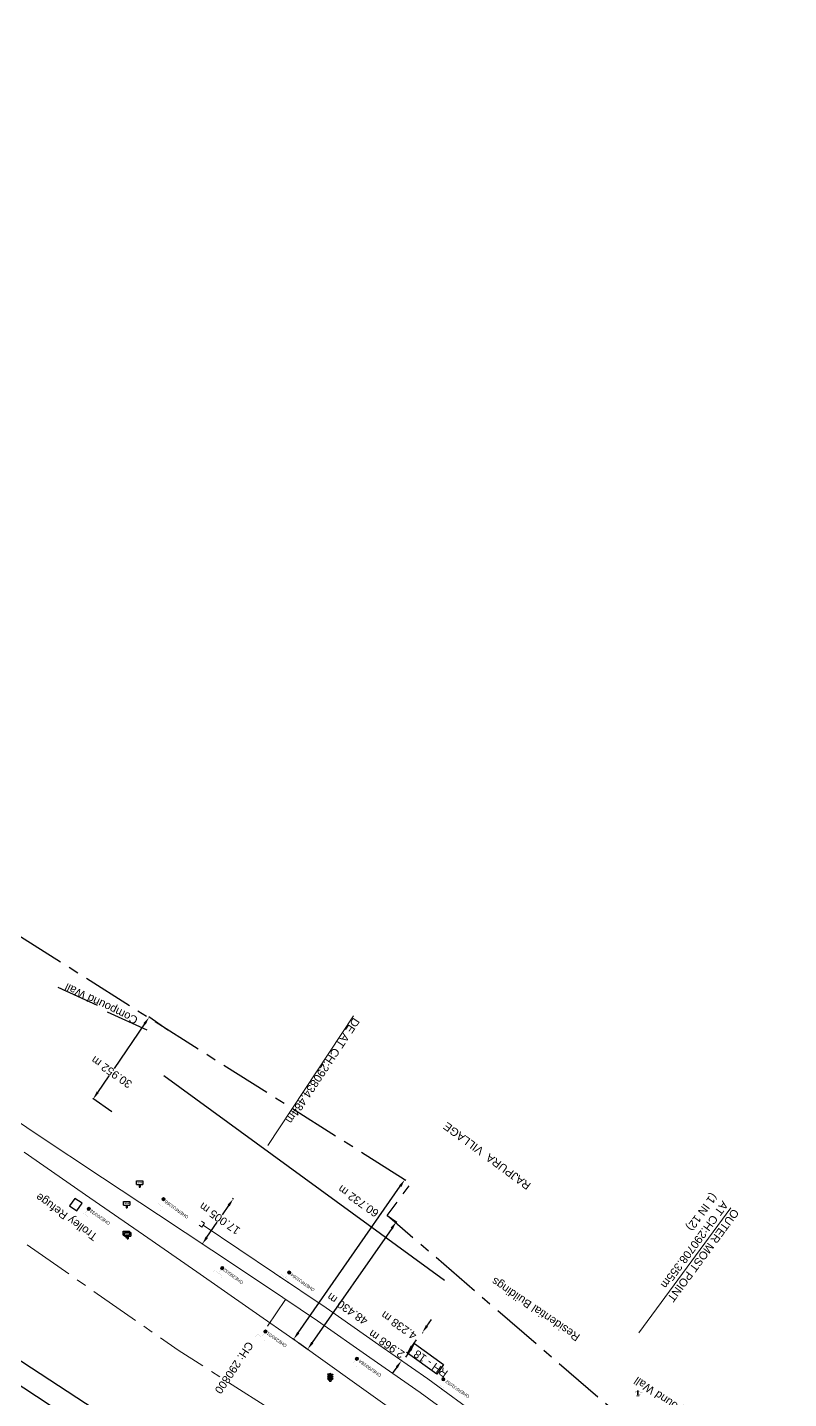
# Model space of a CAD drawing. Header units: metres. Extents: x 646303 to 662875, y 3366650 to 3378730.
# Drawn here: x 652196.2 to 652434, y 3374247.6 to 3374675.9 of the extents above; entities that cross this region are included whole.
import ezdxf
from ezdxf.enums import TextEntityAlignment as Align

# ---------------------------------------------------------------- set-up
doc = ezdxf.new("R2010")
doc.units = ezdxf.units.M
doc.header["$MEASUREMENT"] = 0
doc.header["$PDMODE"] = 3
doc.header["$PDSIZE"] = 0.5
doc.linetypes.add('CENTER', pattern=[50.8, 31.75, -6.35, 6.35, -6.35])
for name, color, linetype, lineweight in [('BOUNDARY DIMENTION', 10, 'Continuous', 0), ('Existing Chainage', 7, 'Continuous', 0), ('Existing IR Track', 143, 'Continuous', 0), ('Existing Railway Boundary', 7, 'CENTER', 0), ('OHE MAST', 8, 'Continuous', 0), ('OHE MAST TEXT', 8, 'Continuous', 0), ("RAJPURA STN. SRJ's", 251, 'Continuous', 0)]:
    doc.layers.add(name, color=color, linetype=linetype, lineweight=lineweight)
for name, color, linetype in [('COMPOUND_WALL', 251, 'Continuous'), ('CURVE_DETAILS', 251, 'Continuous'), ('DFCC Boundary', 6, 'CENTER'), ('Dimension', 10, 'Continuous'), ('GOVT_BUILDING', 251, 'Continuous'), ('SIGNAL_POST', 8, 'Continuous'), ('SUB_ROAD_EDGE', 34, 'Continuous'), ('TOPO_HAND_PUMP', 8, 'Continuous'), ('TOPO_TEXT', 251, 'Continuous'), ('TROLLEY_STAND', 7, 'Continuous'), ('Village Name', 7, 'Continuous')]:
    doc.layers.add(name, color=color, linetype=linetype)
doc.styles.add('NB', font='swissbo.ttf', dxfattribs={"height": 1.5})
doc.styles.get("Standard").update_dxf_attribs({"font": 'arial.ttf'})
doc.styles.add('Style-Arial', font='arial.ttf')
doc.styles.add('Vill txt', font='arial.ttf', dxfattribs={"height": 3})
doc.dimstyles.new('DIM', dxfattribs={"dimtxt": 2.5, "dimasz": 2.5, "dimexe": 0.18, "dimexo": 0.0625, "dimgap": 0.09, "dimtad": 0, "dimtih": 1, "dimtoh": 1, "dimdec": 3, "dimzin": 0, "dimdsep": 46, "dimtxsty": 'Standard', "dimcen": 0.09, "dimadec": 0, "dimazin": 0, "dimtfac": 1, "dimtdec": 3, "dimtofl": 0, "dimtmove": 0, "dimatfit": 3, "dimfxl": 1, "dimtolj": 1, "dimtzin": 0, "dimarcsym": 0})

# ---------------------------------------------------------------- blocks, each defined once
blk = doc.blocks.new('SIG')
for color, points in [(1, [(-0.22, 0.42, 0.180295), (-0.01, 0.33, -0.00255), (0.01, 0.33, -0.00255), (0.02, 0.33, 0.180295), (0.23, 0.42, -0.002654), (0.25, 0.44, 0.184495), (0.33, 0.65, 1.000001), (-0.32, 0.65, 0.184495), (-0.24, 0.44, -0.002654)]), (2, [(0.23, -0.23, -0.002654), (0.25, -0.21, 0.184495), (0.33, 0.01, 1.000001), (-0.32, 0.01, 0.184495), (-0.24, -0.21, -0.002654), (-0.22, -0.23, 0.180295), (-0.01, -0.32, -0.00255), (0.01, -0.32, -0.00255), (0.02, -0.32, 0.180295)]), (3, [(0.23, -0.88, -0.002654), (0.25, -0.86, 0.184495), (0.33, -0.64, 1.000001), (-0.32, -0.64, 0.184495), (-0.24, -0.86, -0.002654), (-0.22, -0.88, 0.395599)])]:
    blk.add_hatch(color=color).paths.add_polyline_path(points)
for p, q in [((-0.31, 0.98), (-0.32, -0.9)), ((0.33, -0.9), (0.32, 0.98))]:
    blk.add_line(p, q)
for points in [[(-0.31, 0.98), (-0.81, 0.98, 0.198758), (-0.42, 0.41, 0.003814), (-0.31, 0.39, 0.003814)], [(-0.31, 0.33), (-0.81, 0.33, 0.198758), (-0.42, -0.23, 0.003727), (-0.32, -0.26, 0.003727)], [(0.32, 0.98), (0.82, 0.98, -0.198758), (0.44, 0.41, -0.003814), (0.32, 0.39, -0.003814)], [(0.32, 0.33), (0.82, 0.33, -0.198758), (0.44, -0.23, -0.003727), (0.33, -0.26, -0.003727)], [(-0.32, -0.32), (-0.81, -0.32, 0.198758), (-0.42, -0.88, 0.003639), (-0.32, -0.9)], [(0.33, -0.32), (0.82, -0.32, -0.198758), (0.44, -0.88, -0.003639), (0.33, -0.9)]]:
    blk.add_lwpolyline(points, format="xyb")
for centre, radius, start, end in [((0.01, 0.91), 0.324, 12.4049, 167.5951), ((0.01, 0.81), 0.357, 27.7578, 152.2422), ((0.01, -0.9), 0.324, 181.4572, 358.5428)]:
    blk.add_arc(centre, radius, start, end)
blk = doc.blocks.new('HP')
at = {"color": 8}
for points, const_width in [([(-0.75, 1.03), (-0.75, 1.29), (0, 1.29)], 0.108), ([(0, 0.17), (0, 1.76)], 0.541), ([(-0.04, 1.67), (1.03, 1.06), (1.42, 1.03)], 0.0676)]:
    blk.add_lwpolyline(points, dxfattribs=dict(at, const_width=const_width))
at = {"color": 8, "const_width": 0.0676}
blk.add_lwpolyline([(0, 0.17), (-0.41, 0.17), (-0.41, 0), (0.41, 0), (0.41, 0.17)], close=True, dxfattribs=at)
blk = doc.blocks.new('CURVE')
for p, q in [((-0.98, 0.82), (-0.98, 1.98)), ((-0.98, 1.98), (0.98, 1.98)), ((-0.98, 0.82), (0.98, 0.82)), ((-0.13, 0.82), (-0.13, 0)), ((-0.13, 0), (0.13, 0)), ((0.13, 0.82), (0.13, 0)), ((0.98, 1.98), (0.98, 0.82))]:
    blk.add_line(p, q)
at = {"style": 'NB', "width": 1.025371}
blk.add_text('CURVE', height=0.4, dxfattribs=at).set_placement((0, 1.4), align=Align.MIDDLE)
blk = doc.blocks.new('OHE MAST')
h = blk.add_hatch(color=256)
edge = h.paths.add_edge_path()
edge.add_arc((0, 0), 0.514, 0, 360)
at = {"const_width": 0.01, "flags": 128}
for points in [[(1.5, 3.5), (1.5, 2), (-1.5, 2), (-1.5, 3.5)], [(0, 2), (0, 0)]]:
    blk.add_lwpolyline(points, dxfattribs=at)
blk.add_circle((0, 0), 0.514)
blk = doc.blocks.new('*D7240')
at = {"layer": 'Defpoints', "color": 0, "transparency": 16777216}
for p in [(652260.46, 3374309.96), (652260.63, 3374309.84), (652251.01, 3374295.82)]:
    blk.add_point(p, dxfattribs=at)
at = {"layer": 'Dimension', "color": 0, "lineweight": -2, "transparency": 16777216}
for p, q in [((652260.58, 3374309.87), (652260.31, 3374310.06)), ((652259.05, 3374307.9), (652257.03, 3374304.96)), ((652252.25, 3374298), (652255.48, 3374302.71)), ((652250.96, 3374295.86), (652250.69, 3374296.04))]:
    blk.add_line(p, q, dxfattribs=at)
at = {"layer": 'Dimension', "color": 0, "transparency": 16777216}
for points in [[(652258.7, 3374308.13), (652259.39, 3374307.66), (652260.46, 3374309.96)], [(652251.91, 3374298.24), (652252.59, 3374297.76), (652250.83, 3374295.94)]]:
    blk.add_solid(points, dxfattribs=at)
at = {"layer": 'Dimension', "color": 0, "lineweight": 0, "transparency": 16777216, "insert": (652256.25, 3374303.83), "char_height": 2.5, "attachment_point": 5, "rotation": 145}
blk.add_mtext('\\A1;17.005 m', dxfattribs=at)
blk = doc.blocks.new('*D7280')
at = {"layer": 'Defpoints', "color": 0, "transparency": 16777216}
for p in [(652313.05, 3374259.47), (652313.2, 3374259.36, 268.44), (652314.93, 3374261.77, 268.45)]:
    blk.add_point(p, dxfattribs=at)
at = {"layer": 'Dimension', "color": 0, "lineweight": -2, "transparency": 16777216}
for p, q in [((652316.25, 3374263.91), (652317.71, 3374265.93)), ((652313.15, 3374259.4), (652312.91, 3374259.57)), ((652314.88, 3374261.81), (652314.64, 3374261.98)), ((652311.59, 3374257.44), (652310.13, 3374255.41))]:
    blk.add_line(p, q, dxfattribs=at)
at = {"layer": 'Dimension', "color": 0, "transparency": 16777216}
for points in [[(652315.91, 3374264.15), (652316.59, 3374263.66), (652314.79, 3374261.88)], [(652311.25, 3374257.68), (652311.93, 3374257.2), (652313.05, 3374259.47)]]:
    blk.add_solid(points, dxfattribs=at)
at = {"layer": 'Dimension', "color": 0, "lineweight": 0, "transparency": 16777216, "insert": (652308.38, 3374264.65), "char_height": 2.5, "attachment_point": 5, "rotation": 145}
blk.add_mtext('\\A1;2.968 m', dxfattribs=at)
blk = doc.blocks.new('*D7281')
at = {"layer": 'Defpoints', "color": 0, "transparency": 16777216}
for p in [(652319.49, 3374268.27), (652319.56, 3374268.22), (652317.09, 3374264.77, 268.46)]:
    blk.add_point(p, dxfattribs=at)
at = {"layer": 'Dimension', "color": 0, "lineweight": -2, "transparency": 16777216}
for p, q in [((652320.97, 3374270.28), (652322.38, 3374272.35)), ((652319.54, 3374268.23), (652319.7, 3374268.12)), ((652315.75, 3374262.66), (652314.33, 3374260.6)), ((652317.14, 3374264.73), (652317.31, 3374264.62))]:
    blk.add_line(p, q, dxfattribs=at)
at = {"layer": 'Dimension', "color": 0, "transparency": 16777216}
for points in [[(652320.62, 3374270.52), (652321.31, 3374270.05), (652319.56, 3374268.22)], [(652315.4, 3374262.9), (652316.09, 3374262.43), (652317.16, 3374264.72)]]:
    blk.add_solid(points, dxfattribs=at)
at = {"layer": 'Dimension', "color": 0, "lineweight": 0, "transparency": 16777216, "insert": (652312.22, 3374270.48), "char_height": 2.5, "attachment_point": 5, "rotation": 145}
blk.add_mtext('\\A1;4.238 m', dxfattribs=at)
blk = doc.blocks.new('*D7102')
at = {"layer": 'BOUNDARY DIMENTION', "color": 0, "lineweight": -2, "transparency": 16777216}
for p, q in [((652240.11, 3374362.71), (652234.08, 3374366.84)), ((652232.82, 3374364.68), (652223.25, 3374350.71)), ((652218.15, 3374343.26), (652221.71, 3374348.45)), ((652222.62, 3374337.17), (652216.59, 3374341.3))]:
    blk.add_line(p, q, dxfattribs=at)
at = {"layer": 'BOUNDARY DIMENTION', "color": 0, "transparency": 16777216}
for points in [[(652232.47, 3374364.91), (652233.16, 3374364.44), (652234.23, 3374366.74)], [(652217.81, 3374343.5), (652218.5, 3374343.03), (652216.74, 3374341.2)]]:
    blk.add_solid(points, dxfattribs=at)
at = {"layer": 'Defpoints', "color": 0, "transparency": 16777216}
for p in [(652234.23, 3374366.74), (652240.17, 3374362.67), (652222.68, 3374337.14)]:
    blk.add_point(p, dxfattribs=at)
at = {"layer": 'BOUNDARY DIMENTION', "color": 0, "transparency": 16777216, "insert": (652222.48, 3374349.58), "char_height": 2.5, "attachment_point": 5, "rotation": 145}
blk.add_mtext('\\A1;30.952 m', dxfattribs=at)
blk = doc.blocks.new('*D6984')
at = {"layer": 'Defpoints', "color": 0, "linetype": 'Continuous', "ltscale": 0.5, "transparency": 16777216}
for p in [(652314.07, 3374315.97), (652314.5, 3374315.67), (652279.78, 3374265.84)]:
    blk.add_point(p, dxfattribs=at)
at = {"layer": 'DFCC Boundary', "color": 0, "linetype": 'Continuous', "lineweight": -2, "ltscale": 0.5, "transparency": 16777216}
for p, q in [((652280.78, 3374268.19), (652312.64, 3374313.92)), ((652314.45, 3374315.7), (652313.92, 3374316.07)), ((652279.73, 3374265.87), (652279.21, 3374266.24))]:
    blk.add_line(p, q, dxfattribs=at)
at = {"layer": 'DFCC Boundary', "color": 0, "linetype": 'Continuous', "ltscale": 0.5, "transparency": 16777216}
for points in [[(652312.3, 3374314.15), (652312.98, 3374313.68), (652314.07, 3374315.97)], [(652280.44, 3374268.43), (652281.13, 3374267.95), (652279.35, 3374266.14)]]:
    blk.add_solid(points, dxfattribs=at)
at = {"layer": 'DFCC Boundary', "color": 0, "linetype": 'Continuous', "ltscale": 0.5, "transparency": 16777216, "insert": (652299.57, 3374309.29), "char_height": 2.5, "attachment_point": 5, "rotation": 145}
blk.add_mtext('\\A1;60.732 m', dxfattribs=at)
blk = doc.blocks.new('*D6990')
at = {"layer": 'Defpoints', "color": 0, "linetype": 'Continuous', "ltscale": 0.5, "transparency": 16777216}
for p in [(652308.57, 3374304.81), (652280.88, 3374265.07), (652283.75, 3374263.07)]:
    blk.add_point(p, dxfattribs=at)
at = {"layer": 'DFCC Boundary', "color": 0, "linetype": 'Continuous', "lineweight": -2, "ltscale": 0.5, "transparency": 16777216}
for p, q in [((652310.01, 3374300.76), (652285.18, 3374265.13)), ((652308.62, 3374304.77), (652311.58, 3374302.71)), ((652280.93, 3374265.04), (652283.9, 3374262.97))]:
    blk.add_line(p, q, dxfattribs=at)
at = {"layer": 'DFCC Boundary', "color": 0, "linetype": 'Continuous', "ltscale": 0.5, "transparency": 16777216}
for points in [[(652309.66, 3374301), (652310.35, 3374300.52), (652311.43, 3374302.81)], [(652284.84, 3374265.36), (652285.52, 3374264.89), (652283.75, 3374263.07)]]:
    blk.add_solid(points, dxfattribs=at)
at = {"layer": 'DFCC Boundary', "color": 0, "linetype": 'Continuous', "ltscale": 0.5, "transparency": 16777216, "insert": (652296.15, 3374275.61), "char_height": 2.5, "attachment_point": 5, "rotation": 145}
blk.add_mtext('\\A1;48.430 m', dxfattribs=at)

msp = doc.modelspace()

# ---------------------------------------------------------------- linework, layer by layer
at = {"layer": 'COMPOUND_WALL', "linetype": 'Continuous'}
for points in [[(652218.114, 3374370.37, 269.955), (652205.7588, 3374376.0092, 271.1153)], [(652233.5952, 3374362.7158, 268.9247), (652221.24, 3374368.355, 270.085)], [(652326.5038, 3374284.5195, 269.834), (652238.8558, 3374348.3855, 270.782)]]:
    msp.add_polyline3d(points, dxfattribs=at)
at = {"layer": 'DFCC Boundary', "ltscale": 0.5, "flags": 128}
msp.add_lwpolyline([(655695.597, 3371812.1897), (655640.8822, 3371912.823), (655580.0449, 3371996.7158), (655509.7792, 3372062.0857), (655426.9534, 3372113.9756), (655342.6069, 3372167.9462), (655257.8854, 3372221.2222), (655173.2688, 3372275.363), (655087.3459, 3372327.2788), (655002.8598, 3372380.6107), (654914.5097, 3372429.9473), (654741.1355, 3372529.4419), (654650.033, 3372576.4159), (654568.6995, 3372626.155), (654571.9877, 3372630.6369), (654391.4686, 3372756.327), (654377.1337, 3372736.8494), (654004.4289, 3373016.6995), (654007.7887, 3373020.6424), (653690.5739, 3373253.6486), (653690.5425, 3373253.6059), (653433.8132, 3373453.1485), (653440.7668, 3373462.5592), (653208.8394, 3373636.5534), (653216.1698, 3373646.5105), (653142.1983, 3373700.8896), (653053.6963, 3373771.1122), (652994.4341, 3373810.5255), (652929.3691, 3373859.5713), (652860.9168, 3373902.1103), (652749.6028, 3373984.4705), (652631.2396, 3374070.7175), (652636.2281, 3374078.1704), (652537.912, 3374145.7283), (652392.904, 3374241.2711), (652388.7719, 3374235.6812), (652308.569, 3374304.8076), (652315.9256, 3374314.7669), (652103.9815, 3374448.7876), (652083.1937, 3374464.1943), (652072.7494, 3374471.9329), (652052.3219, 3374487.0684), (652038.1897, 3374497.5387), (652024.0173, 3374508.0388), (652009.8347, 3374518.5254), (651995.6683, 3374529), (651981.7515, 3374539.2836), (651967.8828, 3374549.5317), (651954.6903, 3374559.2866), (651941.4997, 3374569.04), (651923.9377, 3374582.0168), (651906.3215, 3374595.0337), (651892.0868, 3374605.5547), (651877.7985, 3374616.1153), (651861.6288, 3374628.0564), (651845.5071, 3374639.9619), (651829.5757, 3374651.7544), (651824.7911, 3374655.296), (651813.6747, 3374663.5244), (651797.4592, 3374675.4968), (651792.6217, 3374679.0685), (651809.3453, 3374701.6999), (651798.0335, 3374710.0518), (651782.3495, 3374721.6444), (651766.6655, 3374733.2369), (651750.5163, 3374745.1875), (651734.3118, 3374757.179), (651717.3274, 3374769.6994), (651700.4625, 3374782.1317), (651684.6001, 3374793.8578), (651668.5938, 3374805.6902), (651652.6806, 3374817.4203), (651636.8173, 3374829.1137), (651620.9269, 3374840.8662), (651604.9647, 3374852.6718), (651588.7459, 3374864.6312), (651572.5882, 3374876.5455), (651556.6943, 3374888.2868), (651540.8409, 3374899.9983), (651524.5553, 3374912.0488), (651508.2568, 3374924.109), (651492.7938, 3374935.5157), (651477.3997, 3374946.8715), (651461.3291, 3374958.7436), (651445.2311, 3374970.6359), (651429.3555, 3374982.3615), (651413.4375, 3374994.1184), (651396.6322, 3375006.522), (651379.7761, 3375018.963), (651363.6644, 3375030.8565), (651352.7728, 3375038.8965), (651331.6522, 3375054.4784), (651315.7738, 3375066.1947), (651299.7306, 3375078.0412), (651283.6239, 3375089.9346), (651273.9044, 3375097.1057), (651264.2377, 3375104.2378), (651243.4187, 3375119.6324), (651222.5077, 3375135.095), (651201.5462, 3375150.5784), (651180.4926, 3375166.1298), (651161.7365, 3375179.9701), (651143.0969, 3375193.7244), (651126.6442, 3375205.9373), (651110.0563, 3375218.2505), (651088.7204, 3375233.9244), (651067.5473, 3375249.4788), (651049.4448, 3375262.8672), (651031.0656, 3375276.4601), (651013.3004, 3375289.5618), (650995.6557, 3375302.5748), (650975.556, 3375317.4171), (650955.4878, 3375332.2363), (650948.8014, 3375337.1771), (650951.4372, 3375340.7501), (650937.0874, 3375351.3535), (650916.0918, 3375366.8677), (650897.9224, 3375380.2929), (650879.805, 3375393.6796), (650866.8386, 3375403.2309), (650853.9116, 3375412.7532), (650835.5886, 3375426.289), (650817.2946, 3375439.8035), (650797.968, 3375454.1206), (650778.7222, 3375468.3781), (650760.7655, 3375481.6337), (650742.8011, 3375494.8949), (650723.0807, 3375509.4255), (650703.3693, 3375523.9495), (650688.6613, 3375534.8372), (650673.8463, 3375545.804), (650653.7938, 3375560.6295), (650633.6894, 3375575.4932), (650612.6421, 3375591.0542), (650592.0153, 3375606.3042), (650570.0328, 3375622.5591), (650548.5001, 3375638.4814), (650530.5234, 3375651.793), (650512.3606, 3375665.2423), (650494.7465, 3375678.2665), (650476.9008, 3375691.462), (650459.2976, 3375704.4721), (650441.3132, 3375717.7633), (650427.1261, 3375728.1319), (650413.8099, 3375737.864), (650402.677, 3375746.2697), (650389.8486, 3375755.6668), (650377.7322, 3375764.5425), (650360.7275, 3375777.1141), (650343.7744, 3375789.6482), (650325.0342, 3375803.5254), (650306.3109, 3375817.39), (650287.6225, 3375831.2124), (650268.717, 3375845.1957), (650250.337, 3375858.8009), (650231.8256, 3375872.5033), (650215.4559, 3375884.6355), (650199.261, 3375896.6381), (650189.9351, 3375903.5429), (650184.6476, 3375907.4517), (650170.3331, 3375918.0338), (650153.2211, 3375930.7288), (650135.9365, 3375943.5518), (650119.2313, 3375955.9159), (650102.3769, 3375968.3905), (650085.2738, 3375981.0461), (650068.2078, 3375993.6742), (650052.7787, 3376005.1011), (650037.4384, 3376016.4621), (650022.1728, 3376027.766), (650006.9632, 3376039.0283), (649974.7512, 3376062.8762), (649961.4537, 3376072.7117), (649948.2091, 3376082.508), (649944.476, 3376085.2722), (649918.728, 3376050.5341), (649909.4316, 3376057.4177), (649896.4092, 3376067.0604), (649893.7832, 3376069.0128), (649891.1645, 3376070.9437), (649888.4639, 3376072.9569), (649875.744, 3376082.3694), (649867.5551, 3376088.4016), (649853.4118, 3376098.8745), (649839.2513, 3376109.3603), (649829.0749, 3376116.9005), (649827.2194, 3376118.2675), (649818.0867, 3376125.0366), (649808.8566, 3376131.8779), (649793.2502, 3376143.4201), (649777.6288, 3376154.9733), (649763.6321, 3376165.3144), (649749.5741, 3376175.7007), (649733.9228, 3376187.2754), (649718.3343, 3376198.8036), (649705.3241, 3376208.4391), (649692.3703, 3376218.0327), (649678.0208, 3376228.6769), (649663.5747, 3376239.3366), (649646.4625, 3376252.0623), (649634.6272, 3376260.744), (649624.9192, 3376267.9946), (649615.0208, 3376275.3876), (649599.9831, 3376286.4834), (649588.9857, 3376294.598), (649590.032, 3376296.0132), (649586.1685, 3376298.8639), (649569.3593, 3376311.3207), (649552.641, 3376323.7102), (649537.2353, 3376335.0739), (649521.9792, 3376346.327), (649506.2408, 3376358.0035), (649490.3575, 3376369.7875), (649475.7578, 3376380.5673), (649461.1933, 3376391.3211), (649445.4753, 3376402.9572), (649429.8494, 3376414.5253), (649414.4906, 3376425.9209), (649378.3483, 3376452.6365), (649368.4603, 3376459.9984), (649352.6509, 3376471.6682), (649336.6992, 3376483.4434), (649322.3941, 3376494.1037), (649307.6557, 3376505.0862), (649290.8736, 3376517.4208), (649273.972, 3376529.8435), (649258.1992, 3376541.4854), (649242.2966, 3376553.2232), (649226.5432, 3376564.8634), (649210.8826, 3376576.435), (649195.2207, 3376588.0769), (649179.5326, 3376599.7383), (649164.9134, 3376610.5118), (649150.5177, 3376621.1205), (649135.415, 3376632.3287), (649120.2337, 3376643.5954), (649107.8929, 3376652.6743), (649095.5927, 3376661.7234), (649079.5687, 3376673.5769), (649063.4846, 3376685.4748), (649046.5651, 3376697.9756), (649029.6506, 3376710.4727), (649013.3465, 3376722.5351), (648996.9805, 3376734.6431), (648980.3936, 3376746.8979), (648963.6626, 3376759.259), (648946.7453, 3376771.7643), (648929.6945, 3376784.3682), (648913.5118, 3376796.3614), (648897.2206, 3376808.435), (648876.2496, 3376823.9678), (648855.1325, 3376839.6089), (648839.3985, 3376851.2044), (648823.6596, 3376862.8037), (648806.187, 3376875.7235), (648788.7814, 3376888.5937), (648772.4766, 3376900.6763), (648756.1277, 3376912.7915), (648748.6058, 3376918.3049), (648733.321, 3376929.6306), (648718.1841, 3376940.8501), (648694.1574, 3376958.9078), (648686.9154, 3376964.1595), (648685.9321, 3376964.8321), (648667.95, 3376978.2197), (648649.3198, 3376992.1471), (648633.5557, 3377003.8368), (648617.684, 3377015.6038), (648613.3865, 3377018.7718), (648613.1308, 3377018.4261), (648605.39, 3377024.1325), (648593.439, 3377032.9404), (648576.5994, 3377045.3816), (648559.8787, 3377057.7351), (648542.9247, 3377070.3132), (648525.9483, 3377082.908), (648511.3109, 3377093.7409), (648496.5572, 3377104.6599), (648477.562, 3377118.7172), (648458.5464, 3377132.7896), (648451.3349, 3377138.2101), (648435.5918, 3377149.862), (648422.1096, 3377159.9046), (648408.3664, 3377170.0637), (648394.6863, 3377180.1761), (648381.6588, 3377189.818), (648368.6059, 3377199.4787), (648354.1188, 3377210.196), (648339.6473, 3377220.9017), (648325.8166, 3377231.1386), (648311.9735, 3377241.3853), (648297.2469, 3377252.2824), (648283.6168, 3377262.3688), (648282.6002, 3377260.9951), (648281.5015, 3377261.8082), (648268.446, 3377271.4578), (648255.3849, 3377281.1115), (648243.3023, 3377290.0413), (648231.5826, 3377298.7116), (648230.1246, 3377299.843), (648216.137, 3377310.1827), (648202.3989, 3377320.3379), (648187.9045, 3377331.0225), (648173.4524, 3377341.7035), (648159.964, 3377351.7009), (648146.3755, 3377361.7726), (648132.3698, 3377372.1252), (648118.3132, 3377382.5155), (648104.5683, 3377392.6752), (648090.8453, 3377402.8186), (648079.0331, 3377411.5788), (648067.1746, 3377420.3734), (648052.1864, 3377431.461), (648037.1291, 3377442.5999), (648023.4384, 3377452.7367), (648009.6421, 3377462.9518), (647998.5681, 3377471.1475), (647977.6651, 3377486.6371), (647970.8013, 3377491.7424), (647954.3046, 3377504.0127), (647940.5645, 3377514.1537), (647927.1436, 3377524.0583), (647912.5029, 3377534.9198), (647897.7662, 3377545.8524), (647883.3488, 3377556.5286), (647868.9785, 3377567.1699), (647855.3948, 3377577.2425), (647841.7032, 3377587.3948), (647828.8284, 3377596.8277), (647815.9828, 3377606.2395), (647798.869, 3377618.9232), (647787.996, 3377626.9816), (647769.1212, 3377640.9619), (647756.6675, 3377650.183), (647742.624, 3377660.5991), (647728.5049, 3377671.0713), (647713.635, 3377682.0926), (647698.699, 3377693.1628), (647681.9918, 3377705.517), (647665.4025, 3377717.7839), (647652.0515, 3377727.6811), (647638.8028, 3377737.5025), (647625.2604, 3377747.546), (647611.724, 3377757.585), (647601.846, 3377764.9047), (647586.5632, 3377776.2354), (647574.9107, 3377784.8659), (647552.1318, 3377801.7377), (647544.5766, 3377807.3492), (647531.2096, 3377817.2774), (647518.7824, 3377826.4783), (647506.3678, 3377835.6698), (647493.0662, 3377845.5438), (647479.7149, 3377855.4547), (647466.3541, 3377865.3556), (647452.9886, 3377875.26), (647440.1702, 3377884.755), (647427.3392, 3377894.2595), (647421.9004, 3377898.2902), (647422.4016, 3377898.9655), (647413.1507, 3377905.8213), (647398.5546, 3377916.6386), (647385.2867, 3377926.4568), (647372.1159, 3377936.2032), (647357.4127, 3377947.1112), (647351.2811, 3377951.6601), (647330.0092, 3377967.4105), (647317.4471, 3377976.6964), (647304.414, 3377986.3606), (647291.335, 3377996.0589), (647278.7541, 3378005.3917), (647266.0777, 3378014.7954), (647252.9457, 3378024.4462), (647239.9839, 3378033.9719), (647225.7512, 3378044.5255), (647211.5179, 3378055.0796), (647196.511, 3378066.208), (647181.4966, 3378077.3419), (647167.7872, 3378087.5064), (647154.0498, 3378097.6917), (647140.7668, 3378107.5414), (647127.4862, 3378117.3893), (647113.2521, 3378127.9375), (647099.0375, 3378138.4713), (647085.0268, 3378148.8592), (647070.9977, 3378159.2608), (647056.5444, 3378169.9697), (647042.0873, 3378180.6814), (647027.5624, 3378191.4464), (647013.0728, 3378202.1851), (646999.864, 3378211.9684), (646986.6741, 3378221.7376), (646973.6148, 3378231.4185), (646960.4875, 3378241.1499), (646945.7953, 3378252.0414), (646931.0256, 3378262.9902), (646930.6274, 3378263.2852), (646951.9475, 3378292.0562)], dxfattribs=at)
at = {"layer": 'Existing Chainage', "color": 0, "linetype": 'Continuous', "lineweight": 13, "flags": 128}
msp.add_lwpolyline([(652271.2411, 3374270.2742), (652276.8019, 3374278.5855)], dxfattribs=at)
at = {"layer": 'Existing IR Track', "flags": 128}
for points in [[(652181.6599, 3374341.9409), (652198.9238, 3374330.3105), (652219.6707, 3374316.5361), (652237.1294, 3374304.9947), (652253.8223, 3374293.9597), (652270.5223, 3374282.787), (652286.82, 3374271.8836), (652303.1117, 3374260.4936), (652318.8282, 3374249.5049), (652335.15, 3374237.6514)], [(652195.2235, 3374324.5537), (652215.6463, 3374310.3225), (652232.4562, 3374298.7114), (652249.1614, 3374287.1727), (652265.3828, 3374275.8709), (652281.4886, 3374264.6496), (652297.6298, 3374253.1048), (652313.669, 3374241.6327)], [(652338.0146, 3374241.5483), (652321.2212, 3374253.7392), (652305.9707, 3374264.4331), (652289.4752, 3374276), (652273.3994, 3374286.8091), (652251.0607, 3374301.8286)]]:
    msp.add_lwpolyline(points, dxfattribs=at)
at = {"layer": 'Existing Railway Boundary', "ltscale": 0.5, "flags": 128}
msp.add_lwpolyline([(652138.5181, 3374169.269), (652262.3125, 3374174.3455), (652341.9904, 3374170.6582), (652396.815, 3374164.7258), (652243.2574, 3374262.7332), (651946.597, 3374469.5072), (651834.8679, 3374552.3693), (651771.9082, 3374598.0705), (651742.5416, 3374622.3281)], dxfattribs=at)
at = {"layer": 'GOVT_BUILDING', "linetype": 'Continuous'}
msp.add_polyline3d([(652324.051, 3374255.228, 268.363), (652314.934, 3374261.772, 268.446), (652317.093, 3374264.77, 268.457), (652326.2103, 3374258.2258, 268.457)], close=True, dxfattribs=at)
at = {"layer": "RAJPURA STN. SRJ's", "lineweight": 13, "flags": 128}
for points in [[(652271.2731, 3374326.6605), (652298.0428, 3374367.1742)], [(652387.1334, 3374268.163), (652415.8784, 3374307.1937)]]:
    msp.add_lwpolyline(points, dxfattribs=at)
at = {"layer": "RAJPURA STN. SRJ's", "color": 143, "flags": 128}
msp.add_lwpolyline([(652249.8, 3374301.7662), (652250.6487, 3374301.2052), (652251.4728, 3374302.4519), (652250.6241, 3374303.0129)], dxfattribs=at)
at = {"layer": 'SUB_ROAD_EDGE', "linetype": 'Continuous'}
for points in [[(652269.331, 3374210.266, 268.836), (652220.027, 3374242.351, 268.863), (652157.562, 3374283.172, 268.817), (652105.105, 3374317.738, 268.787), (652077.19, 3374336.097, 268.751), (652042.137, 3374359.018, 268.87), (652003.57, 3374384.45, 268.897), (651922.0159, 3374433.9992, 268.99)], [(652265.539, 3374205.066, 268.96), (652215.473, 3374237.407, 268.856), (652154.141, 3374277.712, 268.762), (652103.226, 3374310.999, 268.83), (652072.824, 3374330.803, 268.801), (652040.513, 3374352.177, 268.84), (651999.974, 3374378.937, 268.845), (651920.0506, 3374427.0331, 268.813)]]:
    msp.add_polyline3d(points, dxfattribs=at)
at = {"layer": 'TROLLEY_STAND', "linetype": 'Continuous'}
msp.add_polyline3d([(652211.594, 3374306.308, 268.434), (652213.28, 3374308.604, 268.338), (652211.016, 3374310.111, 268.423), (652209.329, 3374307.8137, 268.423)], close=True, dxfattribs=at)

# ---------------------------------------------------------------- block references
at = {"layer": 'CURVE_DETAILS', "linetype": 'Continuous'}
for p in [(652231.266, 3374313.687, 268.625), (652227.207, 3374307.169, 268.362), (652227.063, 3374297.879, 268.052), (652227.505, 3374297.56, 268.046)]:
    msp.add_blockref('CURVE', p, dxfattribs=at)
at = {"layer": 'OHE MAST', "color": 2, "rotation": 143.3908318566117}
for p in [(652238.708, 3374309.902), (652215.369, 3374306.867), (652257.055, 3374288.359), (652277.968, 3374286.993), (652270.538, 3374268.546), (652299.101, 3374260.044), (652326.11, 3374253.638)]:
    msp.add_blockref('OHE MAST', p, dxfattribs=at)
at = {"layer": 'SIGNAL_POST', "linetype": 'Continuous'}
msp.add_blockref('SIG', (652290.793, 3374254.233, 268.425), dxfattribs=at)
at = {"layer": 'TOPO_HAND_PUMP', "linetype": 'Continuous'}
msp.add_blockref('HP', (652386.86, 3374248.394, 268.158), dxfattribs=at)

# ---------------------------------------------------------------- texts
at = {"layer": 'Existing Chainage', "color": 0, "linetype": 'Continuous', "lineweight": 0, "insert": (652255.587, 3374249.5113), "char_height": 2.5, "attachment_point": 6, "rotation": 236.214668, "line_spacing_factor": 0.6, "style": 'Style-Arial'}
msp.add_mtext('CH: 290800', dxfattribs=at)
at = {"layer": 'OHE MAST TEXT'}
for s, rotation, p in [('OHERPJ1056', 144, (652242.7895, 3374306.6882)), ('OHE290/33', 145, (652218.886, 3374304.2442)), ('OHE290/32', 144, (652260.5246, 3374285.8151)), ('OHERPJ1054', 145, (652282.166, 3374283.9057)), ('OHE290/31', 145, (652274.0643, 3374266.0382)), ('OHE290/28A', 145, (652303.1869, 3374257.0681)), ('OHERPJ1052', 145, (652330.5172, 3374250.592))]:
    msp.add_text(s, height=1, rotation=rotation, dxfattribs=at).set_placement(p, align=Align.MIDDLE_CENTER)
at = {"layer": "RAJPURA STN. SRJ's", "lineweight": 13, "char_height": 2.5, "attachment_point": 4, "line_spacing_factor": 0.648, "style": 'Style-Arial'}
for s, insert, width, rotation in [('\\A1;DE AT {\\A0;CH:290834.484m}', (652299.0923, 3374366.1291), 57.615986, 236.569063), ('\\A1;\\pxsm1;OUTER MOST POINT\\PAT {\\A0;CH:290708.355m (1 IN 12)}', (652413.9948, 3374309.0763), 34.775932, 233.649422)]:
    msp.add_mtext(s, dxfattribs=dict(at, insert=insert, width=width, rotation=rotation))
at = {"layer": 'TOPO_HAND_PUMP'}
msp.add_text('HP', height=0.5, dxfattribs=at).set_placement((652386.86, 3374248.394, 268.158))
at = {"layer": 'TOPO_TEXT'}
for s, rotation, p in [('Compound Wall', 154.189193, (652230.9679, 3374366.6317)), ('Trolley Refuge', 144.3341, (652218.347, 3374298.7083)), ('Residential Buildings', 145.779544, (652369.039, 3374267.3863)), ('RH - 18', 144.87815, (652327.8085, 3374256.0726)), ('Compound Wall', 145.939157, (652407.3431, 3374240.6756))]:
    msp.add_text(s, height=2.5, rotation=rotation, dxfattribs=at).set_placement(p)
at = {"layer": 'Village Name', "style": 'Vill txt'}
msp.add_text('RAJPURA  VILLAGE', height=2.5, rotation=143.577192, dxfattribs=at).set_placement((652339.7551, 3374323.3885), align=Align.MIDDLE_CENTER)

# ---------------------------------------------------------------- dimensions: what is measured, and where the dimension line sits
at = {"layer": 'BOUNDARY DIMENTION'}
dim = msp.add_linear_dim(base=(652234.2304, 3374366.7377), p1=(652222.6757, 3374337.1359), p2=(652240.1651, 3374362.6733), angle=55.59455, dimstyle='DIM', override={"dimpost": ' m'}, dxfattribs=at)
dim.commit()
dim.dimension.update_dxf_attribs({"geometry": '*D7102', "text_midpoint": (652222.4779, 3374349.5772), "dimtype": 129, "text_rotation": 145})
at = {"layer": 'DFCC Boundary', "linetype": 'Continuous', "ltscale": 0.5}
for base, p1, p2, angle, picture, middle in [((652314.0719, 3374315.9667), (652279.7835, 3374265.8376), (652314.5012, 3374315.6676), 55.134177, '*D6984', (652299.571, 3374309.2889)), ((652283.7489, 3374263.0748), (652308.569, 3374304.8076), (652280.8837, 3374265.0711), 235.134177, '*D6990', (652296.1454, 3374275.6051))]:
    dim = msp.add_linear_dim(base=base, p1=p1, p2=p2, angle=angle, dimstyle='DIM', override={"dimpost": ' m', "dimtmove": 2}, dxfattribs=at)
    dim.commit()
    dim.dimension.update_dxf_attribs({"geometry": picture, "text_midpoint": middle, "dimtype": 129, "text_rotation": 145})
at = {"layer": 'Dimension', "color": 10, "lineweight": 0}
for base, p1, p2, angle, override, picture, middle in [((652260.4614, 3374309.9571), (652251.0067, 3374295.8209), (652260.634, 3374309.8386), 55.518726, {"dimpost": ' m'}, '*D7240', (652256.2544, 3374303.8316)), ((652319.555, 3374268.2205), (652317.093, 3374264.77, 268.457), (652319.4884, 3374268.2662), 55.583014, {"dimpost": ' m', "dimtmove": 2}, '*D7281', (652312.2198, 3374270.4834)), ((652313.0537, 3374259.4691), (652314.934, 3374261.772, 268.446), (652313.1998, 3374259.3639, 268.4372), 234.240575, {"dimpost": ' m', "dimtmove": 2}, '*D7280', (652308.379, 3374264.6501))]:
    dim = msp.add_linear_dim(base=base, p1=p1, p2=p2, angle=angle, dimstyle='DIM', override=override, dxfattribs=at)
    dim.commit()
    dim.dimension.update_dxf_attribs({"geometry": picture, "text_midpoint": middle, "dimtype": 129, "text_rotation": 145})

doc.saveas('drawing.dxf')
